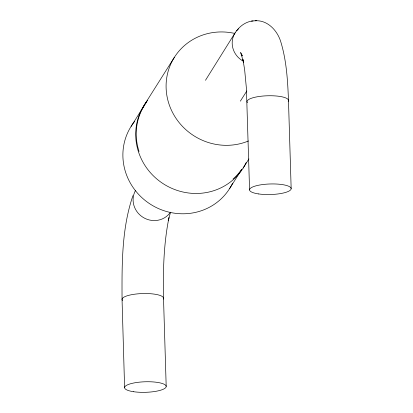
<?xml version="1.0" encoding="UTF-8"?>
<svg xmlns="http://www.w3.org/2000/svg" width="413" height="413" viewBox="0 0 413 413"><rect width="100%" height="100%" fill="white"/><g stroke="black" fill="none" stroke-linecap="round" stroke-linejoin="round"><path stroke-width="0.62" d="M170.28 213.216L168.215 220.707L168.963 217.666C163.615 244.098 162.985 271.248 163.512 298.134L166.191 386.351M132.924 195.674C121.546 228.879 121.928 264.805 122.047 299.508L124.602 387.73M235.178 32.715L205.483 80.298M143.987 105.465L174.384 57.319M131.122 126.363L144.467 105.222M229.613 188.576L240.216 171.772M240.903 170.688L241.584 169.604M243.133 168.091L248.936 158.897M240.34 101.17L246.845 90.953M236.634 30.851C240.438 25.565 246.458 21.481 253.05 20.944M255.141 20.779C267.634 19.881 277.433 30.645 280.788 41.827C286.56 60.747 287.701 80.695 288.475 100.344L291.16 188.56M251.44 21.073L256.757 20.65M241.977 55.037L241.269 54.113L242.292 56.003L240.645 52.482L243.603 62.482L242.921 59.358L244.646 69.792L246.391 88.196L249.571 189.939M122.522 300.504A20.743 5.266 -1.7 0 1 142.227 293.571A20.743 5.266 -1.7 0 1 163.243 299.1M170.461 212.205A20.593 19.638 32.3 0 1 143.001 217.31A20.593 19.638 32.3 0 1 135.562 190.383M247.49 102.718A20.743 5.266 -1.7 0 1 267.19 95.785A20.743 5.266 -1.7 0 1 288.207 101.314M243.236 61.16A20.593 19.638 32.3 0 1 238.461 28.869M246.163 162.603A58.631 55.905 32.3 0 1 163.703 184.038A58.631 55.905 32.3 0 1 147.642 100.369M248.45 140.983A58.631 55.905 32.3 0 1 166.542 93.328A58.631 55.905 32.3 0 1 234.605 33.407M232.622 183.124A58.243 55.533 32.3 0 1 150.709 204.42A58.243 55.533 32.3 0 1 134.752 121.303M241.703 169.325A58.243 55.533 32.3 0 1 233.035 179.03M139.047 151.442A58.243 55.533 32.3 0 1 146.708 101.954M133.729 391.736A20.805 5.276 -1.7 0 0 166.14 386.847A20.805 5.276 -1.7 0 0 136.316 382.546A20.805 5.276 -1.7 0 0 133.729 391.736M258.703 193.95A20.805 5.281 -1.7 0 0 291.108 189.051A20.805 5.281 -1.7 0 0 261.284 184.75A20.805 5.281 -1.7 0 0 258.703 193.95"/></g></svg>
